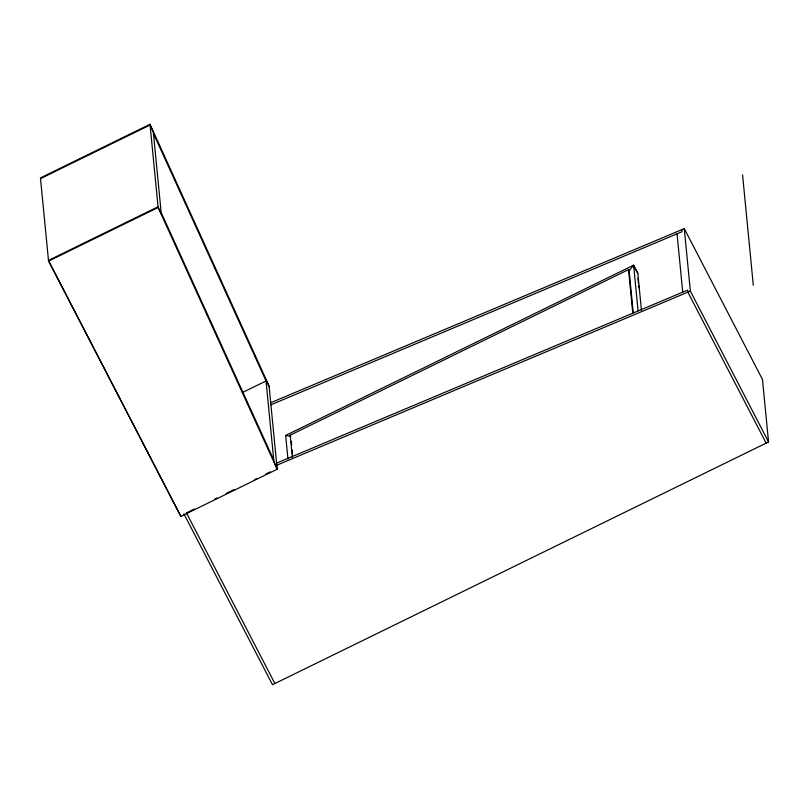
<?xml version="1.0" encoding="UTF-8"?>
<svg xmlns="http://www.w3.org/2000/svg" width="809" height="809" viewBox="0 0 809 809"><rect width="100%" height="100%" fill="white"/><g stroke="black" fill="none" stroke-linecap="round" stroke-linejoin="round"><path stroke-width="1.21" d="M633.245 312.921L629.149 270.772L633.629 265.17L637.836 273.29L641.446 310.312M150.019 124.293L40.45 177.919L48.55 261.105L180.862 516.375L277.184 469.24L269.094 386.045L150.019 124.293L158.119 207.488L277.184 469.24M40.521 178.607L150.09 124.99L153.336 132.13L161.294 213.94L158.048 206.801L48.479 260.417L180.862 516.375M48.55 261.105L158.119 207.488M242.225 392.628L266.05 380.978L153.467 133.505M287.933 458.895L285.658 435.454L633.629 265.17L638.068 310.828M292.373 457.489L290.198 435.181L628.542 269.609L629.149 270.772M637.836 273.29L633.801 266.363M186.464 512.916L194.393 509.033M214.79 499.052L217.055 497.939M226.126 493.5L234.054 489.617M254.451 479.636L256.726 478.534M265.787 474.094L270.317 471.869M270.611 402.771L684.283 228.623L762.472 379.472L768.55 441.947L272.481 684.707L183.906 513.836M270.813 404.844L682.007 231.738L681.805 229.675M276.486 463.183L687.68 290.087L687.883 292.15L766.143 443.13M276.688 465.256L690.36 291.109L684.283 228.623M285.658 435.454L290.805 436.344L290.198 435.181M690.36 291.109L768.55 441.947M186.383 512.785L274.888 683.524M269.154 386.732L265.908 379.593L273.877 461.413L277.123 468.542M161.163 212.555L273.735 460.028M742.571 174.936L753.31 285.314M677.052 233.831L682.725 292.17M637.947 278.296L638.422 283.11M638.655 285.526L638.888 287.933M628.542 269.609L632.769 313.002M291.291 441.299L291.644 445.021M292.13 449.976L292.494 453.697"/></g></svg>
